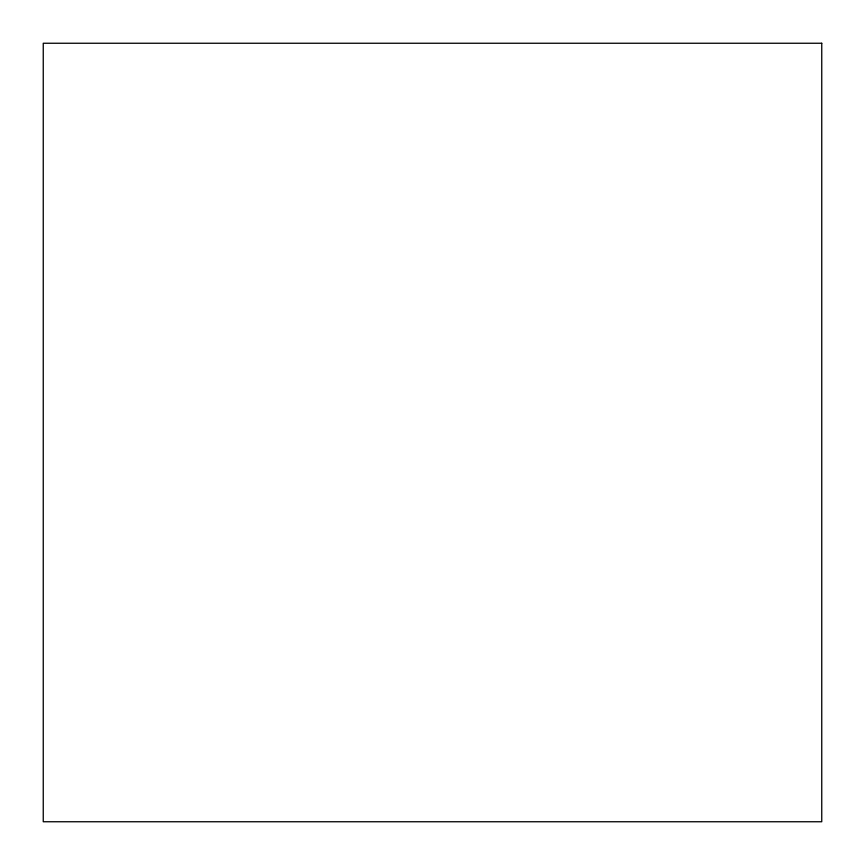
<?xml version="1.0" encoding="UTF-8"?>
<svg xmlns="http://www.w3.org/2000/svg" width="865" height="865" viewBox="0 0 865 865"><rect width="100%" height="100%" fill="white"/><g stroke="black" fill="none" stroke-linecap="round" stroke-linejoin="round"><path stroke-width="1.3" d="M821.75 43.25L43.25 43.25L43.25 821.75L821.75 821.75L821.75 43.25"/></g></svg>
